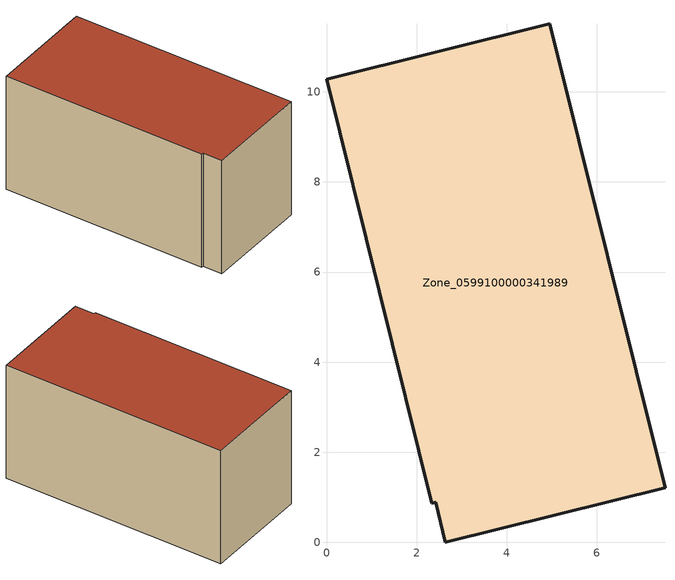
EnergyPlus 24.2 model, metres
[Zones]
Zone_0599100000341989
 floor ground (C_G): 2.42,0.89 2.34,0.87 0,10.27 4.95,11.51 7.51,1.22 2.64,0 z0
 wall outside (C_F): 4.95,11.51 0,10.27 2.34,0.87 2.42,0.89 2.64,0 7.51,1.22 4.95,11.51 z0:5.67
 roof outside (C_R): 2.64,0 7.51,1.22 4.95,11.51 0,10.27 2.34,0.87 2.42,0.89 z5.67
[BUILDING]
Pand.0599100000341989: North Axis=0; Terrain=City; Loads Convergence Tolerance Value=0.04; Temperature Convergence Tolerance Value=0.4; Solar Distribution=FullExterior; Maximum Number of Warmup Days=25; Minimum Number of Warmup Days=1
[Site:Location]
Rotterdam.The.Hague.AP_ZH_NLD Design_Conditions: Latitude=51.96; Longitude=4.45; Time Zone=1; Elevation=-4.5
[SITE:GROUNDTEMPERATURE:BUILDINGSURFACE]
18, 18, 18, 18, 18, 18, 18, 18, 18, 18, 18, 18
[MATERIAL] Thermal Absorptance=0.9; Solar Absorptance=0.7; Visible Absorptance=0.7
Name | Roughness | Thickness | Conductivity | Density | Specific Heat
G.TI.1992-2005 | MediumSmooth | 0.15 | 0.06 | 540 | 1210
F.TI.1992-2005 | Rough | 0.3 | 0.12 | 1920 | 840
R.TI.1992-2005 | MediumRough | 0.2 | 0.08 | 1500 | 1000
[CONSTRUCTION]
C_G: G.TI.1992-2005
C_F: F.TI.1992-2005
C_R: R.TI.1992-2005
[ZONE]
Zone_0599100000341989: Type=1; Multiplier=1; Ceiling Height=Autocalculate; Volume=Autocalculate; Floor Area=autocalculate; Part of Total Floor Area=Yes
[ZONEINFILTRATION:DESIGNFLOWRATE]
Infil_Zone_0599100000341989: Zone or ZoneList or Space or SpaceList=Zone_0599100000341989; Schedule=AlwaysOn; Design Flow Rate Calculation Method=Flow/Area; Flow Rate per Floor Area=0.0015; Constant Term Coefficient=1; Temperature Term Coefficient=0; Velocity Term Coefficient=0; Velocity Squared Term Coefficient=0
[HVACTEMPLATE:ZONE:IDEALLOADSAIRSYSTEM]
Zone_0599100000341989: Maximum Heating Supply Air Temperature=50; Minimum Cooling Supply Air Temperature=13; Maximum Heating Supply Air Humidity Ratio=0.0156; Minimum Cooling Supply Air Humidity Ratio=0.0077; Heating Limit=NoLimit; Cooling Limit=NoLimit; Dehumidification Control Type=ConstantSensibleHeatRatio; Cooling Sensible Heat Ratio=0.7; Dehumidification Setpoint=60; Humidification Control Type=None; Humidification Setpoint=30; Outdoor Air Method=None; Outdoor Air Flow Rate per Person=0.00944; Outdoor Air Flow Rate per Zone Floor Area=0; Outdoor Air Flow Rate per Zone=0; Demand Controlled Ventilation Type=None; Outdoor Air Economizer Type=NoEconomizer; Heat Recovery Type=None; Sensible Heat Recovery Effectiveness=0.7; Latent Heat Recovery Effectiveness=0.65
[ZONECONTROL:THERMOSTAT]
ThermostatControl_Zone_0599100000341989: Zone or ZoneList=Zone_0599100000341989; Control Type Schedule=DualSetpointControlType; Control 1=Thermostat_Zone_0599100000341989; Temperature Difference Between Cutout And Setpoint=0
[THERMOSTATSETPOINT:DUALSETPOINT]
Thermostat_Zone_0599100000341989: Heating Setpoint Temperature Schedule=HeatingSetpoint_Zone_0599100000341989; Cooling Setpoint Temperature Schedule=CoolingSetpoint_Zone_0599100000341989
[SCHEDULE:COMPACT]
HeatingSetpoint_Zone_0599100000341989: Through: 12/31, For: AllDays, Until: 24:00, 21
CoolingSetpoint_Zone_0599100000341989: Through: 12/31, For: AllDays, Until: 24:00, 24
DualSetpointControlType: Through: 12/31, For: AllDays, Until: 24:00, 4
AlwaysOn: Through: 12/31, For: AllDays, Until: 24:00, 1
